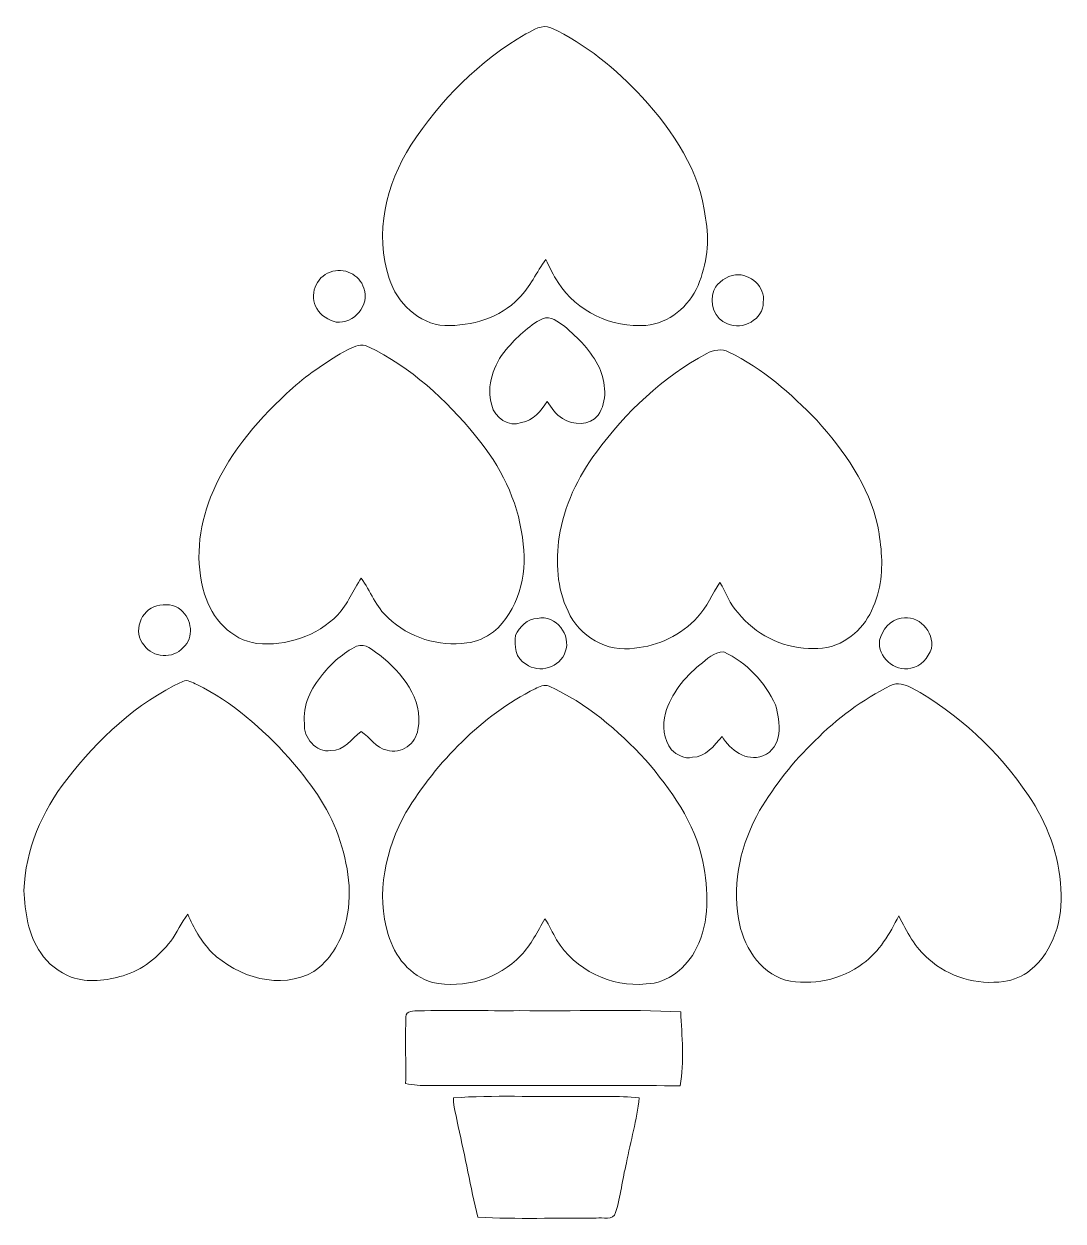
# Model space of a CAD drawing. Header units: centimetres. Extents: x -11.7 to 11.8, y -13.5 to 13.5.
import ezdxf

# ---------------------------------------------------------------- set-up
doc = ezdxf.new("R2010")
doc.units = ezdxf.units.CM
doc.header["$MEASUREMENT"] = 0
doc.layers.add('Layer 1', color=7, linetype='Continuous')

msp = doc.modelspace()

# ---------------------------------------------------------------- linework, layer by layer
at = {"layer": 'Layer 1', "color": 8, "lineweight": 9}
for points, knots in [([(-0.37662, 13.30933), (-0.20694, 13.39365), (-0.01079, 13.5337), (0.18712, 13.44515), (0.18712, 13.44515), (0.98263, 13.08567), (1.65573, 12.50747), (2.25298, 11.87952), (2.25298, 11.87952), (2.94443, 11.10941), (3.57308, 10.20101), (3.68279, 9.14408), (3.68279, 9.14408), (3.7851, 8.63397), (3.70925, 8.0988), (3.51416, 7.62008), (3.51416, 7.62008), (3.31132, 7.14595), (2.86047, 6.76424), (2.33695, 6.71803), (2.33695, 6.71803), (1.5686, 6.65665), (0.76708, 7.02918), (0.35222, 7.68605), (0.35222, 7.68605), (0.23898, 7.85045), (0.15713, 8.03248), (0.0707, 8.21134), (0.0707, 8.21134), (-0.1385, 7.92277), (-0.2782, 7.58445), (-0.53855, 7.33363), (-0.53855, 7.33363), (-0.95835, 6.87819), (-1.60782, 6.70427), (-2.2093, 6.71168), (-2.2093, 6.71168), (-2.80655, 6.75049), (-3.29092, 7.22815), (-3.46695, 7.77919), (-3.46695, 7.77919), (-3.80774, 8.7906), (-3.53822, 9.91526), (-2.97589, 10.79367), (-2.97589, 10.79367), (-2.31055, 11.80932), (-1.43284, 12.70114), (-0.37662, 13.30933)], [0, 0, 0, 0, 0.07692308, 0.07692308, 0.07692308, 0.07692308, 0.15384615, 0.15384615, 0.15384615, 0.15384615, 0.23076923, 0.23076923, 0.23076923, 0.23076923, 0.30769231, 0.30769231, 0.30769231, 0.30769231, 0.38461538, 0.38461538, 0.38461538, 0.38461538, 0.46153846, 0.46153846, 0.46153846, 0.46153846, 0.53846154, 0.53846154, 0.53846154, 0.53846154, 0.61538462, 0.61538462, 0.61538462, 0.61538462, 0.69230769, 0.69230769, 0.69230769, 0.69230769, 0.76923077, 0.76923077, 0.76923077, 0.76923077, 0.84615385, 0.84615385, 0.84615385, 0.84615385, 1, 1, 1, 1]), ([(-4.80151, 7.92347), (-4.49424, 8.04095), (-4.13759, 7.86914), (-4.04092, 7.55941), (-4.04092, 7.55941), (-3.89135, 7.17629), (-4.27058, 6.74308), (-4.6671, 6.79317), (-4.6671, 6.79317), (-4.83679, 6.84609), (-5.02165, 6.92899), (-5.10243, 7.09868), (-5.10243, 7.09868), (-5.29364, 7.38901), (-5.11972, 7.81446), (-4.80151, 7.92347)], [0, 0, 0, 0, 0.2, 0.2, 0.2, 0.2, 0.4, 0.4, 0.4, 0.4, 0.6, 0.6, 0.6, 0.6, 1, 1, 1, 1]), ([(4.36401, 7.8635), (4.69491, 7.88608), (5.04275, 7.59398), (4.98807, 7.2412), (4.98807, 7.2412), (4.99865, 6.85985), (4.51394, 6.59279), (4.18162, 6.75225), (4.18162, 6.75225), (3.88317, 6.85773), (3.7604, 7.22956), (3.87153, 7.51037), (3.87153, 7.51037), (3.95972, 7.7051), (4.15834, 7.82787), (4.36401, 7.8635)], [0, 0, 0, 0, 0.2, 0.2, 0.2, 0.2, 0.4, 0.4, 0.4, 0.4, 0.6, 0.6, 0.6, 0.6, 1, 1, 1, 1]), ([(-0.00374, 6.86831), (0.18994, 6.94734), (0.34375, 6.79035), (0.49298, 6.69686), (0.49298, 6.69686), (0.81012, 6.43687), (1.10258, 6.13101), (1.28285, 5.75812), (1.28285, 5.75812), (1.42925, 5.42475), (1.47229, 5.00529), (1.2578, 4.68956), (1.2578, 4.68956), (1.05954, 4.43944), (0.69865, 4.46202), (0.44958, 4.60948), (0.44958, 4.60948), (0.29895, 4.70191), (0.20123, 4.85395), (0.10598, 4.99824), (0.10598, 4.99824), (-0.04184, 4.79257), (-0.20411, 4.55303), (-0.48034, 4.52199), (-0.48034, 4.52199), (-0.76679, 4.40945), (-1.0857, 4.62676), (-1.14956, 4.91181), (-1.14956, 4.91181), (-1.28079, 5.35807), (-1.10687, 5.82515), (-0.825, 6.17264), (-0.825, 6.17264), (-0.58899, 6.44322), (-0.32653, 6.70392), (-0.00374, 6.86831)], [0, 0, 0, 0, 0.1, 0.1, 0.1, 0.1, 0.2, 0.2, 0.2, 0.2, 0.3, 0.3, 0.3, 0.3, 0.4, 0.4, 0.4, 0.4, 0.5, 0.5, 0.5, 0.5, 0.6, 0.6, 0.6, 0.6, 0.7, 0.7, 0.7, 0.7, 0.8, 0.8, 0.8, 0.8, 1, 1, 1, 1]), ([(-4.16863, 6.26048), (-4.01694, 6.30493), (-3.88958, 6.20509), (-3.76011, 6.149), (-3.76011, 6.149), (-2.82525, 5.64629), (-2.04279, 4.90087), (-1.39333, 4.06867), (-1.39333, 4.06867), (-0.87721, 3.40827), (-0.5135, 2.61346), (-0.44012, 1.77244), (-0.44012, 1.77244), (-0.34946, 1.06089), (-0.54631, 0.26925), (-1.10864, -0.21053), (-1.10864, -0.21053), (-1.28502, -0.34), (-1.48822, -0.44337), (-1.70977, -0.46136), (-1.70977, -0.46136), (-2.34759, -0.54885), (-3.02387, -0.34812), (-3.48847, 0.10486), (-3.48847, 0.10486), (-3.7707, 0.34581), (-3.89135, 0.70881), (-4.09843, 1.0055), (-4.09843, 1.0055), (-4.28117, 0.73139), (-4.40217, 0.41566), (-4.63218, 0.1733), (-4.63218, 0.1733), (-5.09961, -0.31072), (-5.79564, -0.53827), (-6.46027, -0.473), (-6.46027, -0.473), (-7.04059, -0.39751), (-7.48404, 0.10027), (-7.63961, 0.64355), (-7.63961, 0.64355), (-7.86468, 1.36039), (-7.77896, 2.14286), (-7.5052, 2.83359), (-7.5052, 2.83359), (-7.14995, 3.748), (-6.49696, 4.51105), (-5.78894, 5.17498), (-5.78894, 5.17498), (-5.4217, 5.52211), (-5.00683, 5.81668), (-4.57327, 6.07492), (-4.57327, 6.07492), (-4.44203, 6.14265), (-4.31539, 6.22979), (-4.16863, 6.26048)], [0, 0, 0, 0, 0.06666667, 0.06666667, 0.06666667, 0.06666667, 0.13333333, 0.13333333, 0.13333333, 0.13333333, 0.2, 0.2, 0.2, 0.2, 0.26666667, 0.26666667, 0.26666667, 0.26666667, 0.33333333, 0.33333333, 0.33333333, 0.33333333, 0.4, 0.4, 0.4, 0.4, 0.46666667, 0.46666667, 0.46666667, 0.46666667, 0.53333333, 0.53333333, 0.53333333, 0.53333333, 0.6, 0.6, 0.6, 0.6, 0.66666667, 0.66666667, 0.66666667, 0.66666667, 0.73333333, 0.73333333, 0.73333333, 0.73333333, 0.8, 0.8, 0.8, 0.8, 0.86666667, 0.86666667, 0.86666667, 0.86666667, 1, 1, 1, 1]), ([(3.71031, 6.08233), (3.8613, 6.16029), (4.05462, 6.20333), (4.21055, 6.11266), (4.21055, 6.11266), (4.97502, 5.7486), (5.6139, 5.17322), (6.20021, 4.57244), (6.20021, 4.57244), (6.81581, 3.88311), (7.38343, 3.09959), (7.57675, 2.17919), (7.57675, 2.17919), (7.66283, 1.72623), (7.70728, 1.25314), (7.61626, 0.79771), (7.61626, 0.79771), (7.51537, 0.31758), (7.26737, -0.17243), (6.81828, -0.41091), (6.81828, -0.41091), (6.58157, -0.57107), (6.287, -0.59542), (6.00971, -0.59118), (6.00971, -0.59118), (5.39765, -0.55802), (4.80145, -0.26733), (4.42045, 0.2181), (4.42045, 0.2181), (4.23489, 0.41671), (4.13964, 0.67354), (4.01052, 0.90778), (4.01052, 0.90778), (3.83837, 0.64602), (3.71348, 0.35286), (3.50288, 0.11721), (3.50288, 0.11721), (3.13634, -0.28109), (2.62199, -0.53615), (2.08048, -0.57778), (2.08048, -0.57778), (1.46276, -0.69031), (0.826, -0.3072), (0.57588, 0.25514), (0.57588, 0.25514), (0.3187, 0.77408), (0.29895, 1.37415), (0.37303, 1.93789), (0.37303, 1.93789), (0.4891, 2.63181), (0.7939, 3.29044), (1.21546, 3.85101), (1.21546, 3.85101), (1.87904, 4.75659), (2.71759, 5.54787), (3.71031, 6.08233)], [0, 0, 0, 0, 0.06666667, 0.06666667, 0.06666667, 0.06666667, 0.13333333, 0.13333333, 0.13333333, 0.13333333, 0.2, 0.2, 0.2, 0.2, 0.26666667, 0.26666667, 0.26666667, 0.26666667, 0.33333333, 0.33333333, 0.33333333, 0.33333333, 0.4, 0.4, 0.4, 0.4, 0.46666667, 0.46666667, 0.46666667, 0.46666667, 0.53333333, 0.53333333, 0.53333333, 0.53333333, 0.6, 0.6, 0.6, 0.6, 0.66666667, 0.66666667, 0.66666667, 0.66666667, 0.73333333, 0.73333333, 0.73333333, 0.73333333, 0.8, 0.8, 0.8, 0.8, 0.86666667, 0.86666667, 0.86666667, 0.86666667, 1, 1, 1, 1]), ([(-8.71982, 0.37756), (-8.53531, 0.41707), (-8.32541, 0.41954), (-8.17865, 0.28301), (-8.17865, 0.28301), (-7.92818, 0.08228), (-7.87315, -0.3453), (-8.12539, -0.56719), (-8.12539, -0.56719), (-8.3561, -0.83178), (-8.8126, -0.80144), (-9.0105, -0.51357), (-9.0105, -0.51357), (-9.2698, -0.22322), (-9.08988, 0.29217), (-8.71982, 0.37756)], [0, 0, 0, 0, 0.2, 0.2, 0.2, 0.2, 0.4, 0.4, 0.4, 0.4, 0.6, 0.6, 0.6, 0.6, 1, 1, 1, 1]), ([(-0.1138, 0.09392), (0.30107, 0.18071), (0.65666, -0.28356), (0.51308, -0.66668), (0.51308, -0.66668), (0.4009, -1.01452), (-0.08417, -1.16586), (-0.37345, -0.94078), (-0.37345, -0.94078), (-0.61439, -0.82437), (-0.64755, -0.52133), (-0.61122, -0.28744), (-0.61122, -0.28744), (-0.51879, -0.09482), (-0.34029, 0.08757), (-0.1138, 0.09392)], [0, 0, 0, 0, 0.2, 0.2, 0.2, 0.2, 0.4, 0.4, 0.4, 0.4, 0.6, 0.6, 0.6, 0.6, 1, 1, 1, 1]), ([(8.10698, 0.09498), (8.48939, 0.18529), (8.8658, -0.20807), (8.79101, -0.58554), (8.79101, -0.58554), (8.7187, -0.79438), (8.55501, -1.00146), (8.32288, -1.03215), (8.32288, -1.03215), (7.95317, -1.12635), (7.56899, -0.77498), (7.61732, -0.40245), (7.61732, -0.40245), (7.67483, -0.16891), (7.85651, 0.06288), (8.10698, 0.09498)], [0, 0, 0, 0, 0.2, 0.2, 0.2, 0.2, 0.4, 0.4, 0.4, 0.4, 0.6, 0.6, 0.6, 0.6, 1, 1, 1, 1]), ([(-4.20391, -0.53685), (-3.99965, -0.45995), (-3.84407, -0.62963), (-3.68956, -0.73018), (-3.68956, -0.73018), (-3.18332, -1.1394), (-2.68308, -1.71725), (-2.81925, -2.42033), (-2.81925, -2.42033), (-2.85559, -2.73925), (-3.20378, -2.98831), (-3.51634, -2.88847), (-3.51634, -2.88847), (-3.76717, -2.83767), (-3.90017, -2.59355), (-4.10442, -2.46301), (-4.10442, -2.46301), (-4.31609, -2.62742), (-4.48507, -2.90329), (-4.78458, -2.89623), (-4.78458, -2.89623), (-5.11795, -2.95126), (-5.41429, -2.6059), (-5.38183, -2.28381), (-5.38183, -2.28381), (-5.4351, -1.86858), (-5.22908, -1.48794), (-4.97684, -1.17715), (-4.97684, -1.17715), (-4.76659, -0.91503), (-4.508, -0.68396), (-4.20391, -0.53685)], [0, 0, 0, 0, 0.11111111, 0.11111111, 0.11111111, 0.11111111, 0.22222222, 0.22222222, 0.22222222, 0.22222222, 0.33333333, 0.33333333, 0.33333333, 0.33333333, 0.44444444, 0.44444444, 0.44444444, 0.44444444, 0.55555556, 0.55555556, 0.55555556, 0.55555556, 0.66666667, 0.66666667, 0.66666667, 0.66666667, 0.77777778, 0.77777778, 0.77777778, 0.77777778, 1, 1, 1, 1]), ([(3.55156, -0.95595), (3.71595, -0.83672), (3.874, -0.65715), (4.09801, -0.66703), (4.09801, -0.66703), (4.6166, -0.90092), (5.02793, -1.35001), (5.26288, -1.86365), (5.26288, -1.86365), (5.38283, -2.24924), (5.43857, -2.83167), (4.9789, -3.01688), (4.9789, -3.01688), (4.60178, -3.152), (4.24018, -2.88706), (4.05603, -2.57485), (4.05603, -2.57485), (3.88, -2.78511), (3.68773, -3.04158), (3.3854, -3.04757), (3.3854, -3.04757), (3.20337, -3.10155), (3.04215, -2.98619), (2.91127, -2.87965), (2.91127, -2.87965), (2.73629, -2.644), (2.70348, -2.3286), (2.77968, -2.05061), (2.77968, -2.05061), (2.90139, -1.61), (3.2076, -1.24523), (3.55156, -0.95595)], [0, 0, 0, 0, 0.11111111, 0.11111111, 0.11111111, 0.11111111, 0.22222222, 0.22222222, 0.22222222, 0.22222222, 0.33333333, 0.33333333, 0.33333333, 0.33333333, 0.44444444, 0.44444444, 0.44444444, 0.44444444, 0.55555556, 0.55555556, 0.55555556, 0.55555556, 0.66666667, 0.66666667, 0.66666667, 0.66666667, 0.77777778, 0.77777778, 0.77777778, 0.77777778, 1, 1, 1, 1]), ([(-8.1342, -1.33237), (-8.02625, -1.27804), (-7.91513, -1.36377), (-7.8167, -1.39869), (-7.8167, -1.39869), (-7.01308, -1.79557), (-6.33257, -2.39846), (-5.73532, -3.05886), (-5.73532, -3.05886), (-5.28059, -3.5905), (-4.84244, -4.15953), (-4.61384, -4.8291), (-4.61384, -4.8291), (-4.39758, -5.46763), (-4.2727, -6.17565), (-4.46532, -6.8364), (-4.46532, -6.8364), (-4.57291, -7.2541), (-4.81704, -7.64462), (-5.17334, -7.89298), (-5.17334, -7.89298), (-5.9244, -8.32054), (-6.89454, -8.02315), (-7.48404, -7.45305), (-7.48404, -7.45305), (-7.71722, -7.20753), (-7.88938, -6.90873), (-8.02167, -6.59827), (-8.02167, -6.59827), (-8.17583, -6.78208), (-8.25591, -7.01385), (-8.40373, -7.20224), (-8.40373, -7.20224), (-8.68242, -7.55466), (-9.04578, -7.86228), (-9.48499, -7.98752), (-9.48499, -7.98752), (-9.8614, -8.09334), (-10.27909, -8.15826), (-10.65515, -8.0168), (-10.65515, -8.0168), (-10.92997, -7.90603), (-11.18538, -7.72329), (-11.34342, -7.46858), (-11.34342, -7.46858), (-11.632, -7.06007), (-11.70255, -6.54748), (-11.72513, -6.06064), (-11.72513, -6.06064), (-11.6962, -5.14413), (-11.3152, -4.26289), (-10.7557, -3.5464), (-10.7557, -3.5464), (-10.05332, -2.63411), (-9.18478, -1.82449), (-8.1342, -1.33237)], [0, 0, 0, 0, 0.06666667, 0.06666667, 0.06666667, 0.06666667, 0.13333333, 0.13333333, 0.13333333, 0.13333333, 0.2, 0.2, 0.2, 0.2, 0.26666667, 0.26666667, 0.26666667, 0.26666667, 0.33333333, 0.33333333, 0.33333333, 0.33333333, 0.4, 0.4, 0.4, 0.4, 0.46666667, 0.46666667, 0.46666667, 0.46666667, 0.53333333, 0.53333333, 0.53333333, 0.53333333, 0.6, 0.6, 0.6, 0.6, 0.66666667, 0.66666667, 0.66666667, 0.66666667, 0.73333333, 0.73333333, 0.73333333, 0.73333333, 0.8, 0.8, 0.8, 0.8, 0.86666667, 0.86666667, 0.86666667, 0.86666667, 1, 1, 1, 1]), ([(7.86885, -1.4248), (8.01914, -1.3493), (8.19729, -1.4001), (8.3377, -1.47418), (8.3377, -1.47418), (9.39885, -2.05662), (10.30831, -2.90505), (10.98212, -3.90906), (10.98212, -3.90906), (11.40404, -4.53488), (11.68062, -5.26725), (11.71836, -6.02537), (11.71836, -6.02537), (11.76634, -6.69352), (11.56138, -7.42907), (11.02586, -7.8644), (11.02586, -7.8644), (10.85265, -7.99916), (10.6438, -8.08877), (10.42543, -8.11523), (10.42543, -8.11523), (9.82254, -8.20518), (9.18471, -8.01539), (8.72893, -7.6104), (8.72893, -7.6104), (8.41919, -7.35146), (8.23292, -6.98669), (8.05371, -6.63321), (8.05371, -6.63321), (7.84592, -7.03537), (7.61591, -7.44389), (7.24056, -7.71376), (7.24056, -7.71376), (6.75055, -8.08771), (6.09085, -8.21012), (5.49325, -8.09088), (5.49325, -8.09088), (4.89282, -7.89827), (4.51605, -7.2922), (4.43033, -6.69071), (4.43033, -6.69071), (4.27264, -5.85145), (4.49665, -4.98503), (4.90693, -4.25055), (4.90693, -4.25055), (5.25618, -3.67799), (5.66329, -3.13542), (6.15718, -2.67892), (6.15718, -2.67892), (6.64965, -2.16597), (7.2335, -1.74335), (7.86885, -1.4248)], [0, 0, 0, 0, 0.07142857, 0.07142857, 0.07142857, 0.07142857, 0.14285714, 0.14285714, 0.14285714, 0.14285714, 0.21428571, 0.21428571, 0.21428571, 0.21428571, 0.28571429, 0.28571429, 0.28571429, 0.28571429, 0.35714286, 0.35714286, 0.35714286, 0.35714286, 0.42857143, 0.42857143, 0.42857143, 0.42857143, 0.5, 0.5, 0.5, 0.5, 0.57142857, 0.57142857, 0.57142857, 0.57142857, 0.64285714, 0.64285714, 0.64285714, 0.64285714, 0.71428571, 0.71428571, 0.71428571, 0.71428571, 0.78571429, 0.78571429, 0.78571429, 0.78571429, 0.85714286, 0.85714286, 0.85714286, 0.85714286, 1, 1, 1, 1]), ([(-0.17095, -1.49641), (-0.07323, -1.45231), (0.04001, -1.38881), (0.14725, -1.44279), (0.14725, -1.44279), (0.99145, -1.81849), (1.70583, -2.43515), (2.32883, -3.10825), (2.32883, -3.10825), (2.90421, -3.77818), (3.43938, -4.52571), (3.62635, -5.40554), (3.62635, -5.40554), (3.75088, -6.05465), (3.78439, -6.76268), (3.47536, -7.36804), (3.47536, -7.36804), (3.26546, -7.79877), (2.83472, -8.15862), (2.34047, -8.17238), (2.34047, -8.17238), (1.54919, -8.25563), (0.72757, -7.8524), (0.31553, -7.17155), (0.31553, -7.17155), (0.22592, -7.01456), (0.1536, -6.84804), (0.0513, -6.69847), (0.0513, -6.69847), (-0.11804, -6.98281), (-0.25385, -7.29431), (-0.49339, -7.52961), (-0.49339, -7.52961), (-0.99081, -8.06372), (-1.77891, -8.28456), (-2.48764, -8.1371), (-2.48764, -8.1371), (-2.99212, -7.9995), (-3.34877, -7.54548), (-3.48883, -7.05725), (-3.48883, -7.05725), (-3.77599, -6.13332), (-3.54986, -5.12402), (-3.08913, -4.29676), (-3.08913, -4.29676), (-2.38181, -3.13259), (-1.38874, -2.12365), (-0.17095, -1.49641)], [0, 0, 0, 0, 0.07692308, 0.07692308, 0.07692308, 0.07692308, 0.15384615, 0.15384615, 0.15384615, 0.15384615, 0.23076923, 0.23076923, 0.23076923, 0.23076923, 0.30769231, 0.30769231, 0.30769231, 0.30769231, 0.38461538, 0.38461538, 0.38461538, 0.38461538, 0.46153846, 0.46153846, 0.46153846, 0.46153846, 0.53846154, 0.53846154, 0.53846154, 0.53846154, 0.61538462, 0.61538462, 0.61538462, 0.61538462, 0.69230769, 0.69230769, 0.69230769, 0.69230769, 0.76923077, 0.76923077, 0.76923077, 0.76923077, 0.84615385, 0.84615385, 0.84615385, 0.84615385, 1, 1, 1, 1]), ([(-3.08984, -8.91603), (-3.09795, -8.7781), (-2.89404, -8.77739), (-2.80973, -8.78056), (-2.80973, -8.78056), (-2.04561, -8.76081), (-1.28079, -8.78339), (-0.51632, -8.77598), (-0.51632, -8.77598), (0.69688, -8.79115), (1.91185, -8.74317), (3.12435, -8.80173), (3.12435, -8.80173), (3.14657, -9.35665), (3.21007, -9.92498), (3.10706, -10.47566), (3.10706, -10.47566), (1.21723, -10.46261), (-0.67295, -10.47072), (-2.56279, -10.47213), (-2.56279, -10.47213), (-2.742, -10.46508), (-2.92262, -10.46825), (-3.09689, -10.42451), (-3.09689, -10.42451), (-3.08631, -9.92145), (-3.10783, -9.41803), (-3.08984, -8.91603)], [0, 0, 0, 0, 0.125, 0.125, 0.125, 0.125, 0.25, 0.25, 0.25, 0.25, 0.375, 0.375, 0.375, 0.375, 0.5, 0.5, 0.5, 0.5, 0.625, 0.625, 0.625, 0.625, 0.75, 0.75, 0.75, 0.75, 1, 1, 1, 1]), ([(-2.01739, -10.74871), (-1.09523, -10.68168), (-0.16989, -10.73178), (0.75368, -10.71449), (0.75368, -10.71449), (1.22993, -10.72014), (1.709, -10.69685), (2.18349, -10.74765), (2.18349, -10.74765), (2.13904, -11.24613), (1.98381, -11.72732), (1.89738, -12.21944), (1.89738, -12.21944), (1.79861, -12.58915), (1.76721, -12.97615), (1.65044, -13.34128), (1.65044, -13.34128), (1.60493, -13.53389), (1.34705, -13.43617), (1.21335, -13.47004), (1.21335, -13.47004), (0.32082, -13.45381), (-0.57453, -13.50214), (-1.46565, -13.44323), (-1.46565, -13.44323), (-1.62616, -12.76448), (-1.75457, -12.07939), (-1.90556, -11.39853), (-1.90556, -11.39853), (-1.94542, -11.18228), (-2.01139, -10.9699), (-2.01739, -10.74871)], [0, 0, 0, 0, 0.11111111, 0.11111111, 0.11111111, 0.11111111, 0.22222222, 0.22222222, 0.22222222, 0.22222222, 0.33333333, 0.33333333, 0.33333333, 0.33333333, 0.44444444, 0.44444444, 0.44444444, 0.44444444, 0.55555556, 0.55555556, 0.55555556, 0.55555556, 0.66666667, 0.66666667, 0.66666667, 0.66666667, 0.77777778, 0.77777778, 0.77777778, 0.77777778, 1, 1, 1, 1])]:
    msp.add_open_spline(points, degree=3, knots=knots, dxfattribs=at)

doc.saveas('drawing.dxf')
